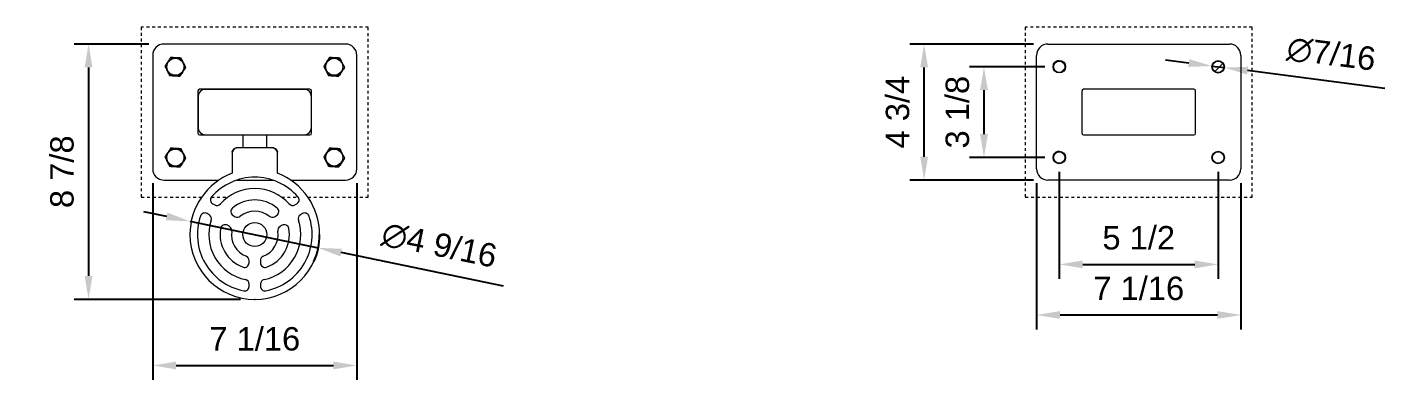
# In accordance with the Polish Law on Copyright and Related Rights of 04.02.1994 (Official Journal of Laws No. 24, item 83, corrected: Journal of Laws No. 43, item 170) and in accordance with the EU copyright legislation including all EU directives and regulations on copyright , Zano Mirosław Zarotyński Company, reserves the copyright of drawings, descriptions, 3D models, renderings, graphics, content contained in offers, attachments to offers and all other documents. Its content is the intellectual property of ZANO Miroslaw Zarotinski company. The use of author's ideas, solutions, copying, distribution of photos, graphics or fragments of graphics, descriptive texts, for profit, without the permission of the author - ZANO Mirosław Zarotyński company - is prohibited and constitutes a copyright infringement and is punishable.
# Model space of a CAD drawing. Header units: inches. Extents: x -3.3 to 82.9, y -0.1 to 62.9.
# Drawn here: x -1.94 to 45.19, y -0.07 to 12.18 of the extents above; entities that cross this region are included whole.
import ezdxf

# ---------------------------------------------------------------- set-up
doc = ezdxf.new("R2010")
doc.units = ezdxf.units.IN
doc.header["$PDSIZE"] = -1
doc.linetypes.add('HIDDEN', pattern=[1.905, 1.27, -0.635])
for name, color, linetype, lineweight in [('ZANO_R', 7, 'Continuous', 0), ('ZANO_R_przerywana', 250, 'HIDDEN', 0), ('ZANO_W', 1, 'Continuous', 0)]:
    doc.layers.add(name, color=color, linetype=linetype, lineweight=lineweight)
doc.styles.get("Standard").update_dxf_attribs({"font": 'arial.ttf'})
doc.dimstyles.new('amerykanie', dxfattribs={"dimtxt": 50, "dimasz": 50, "dimexe": 0.5, "dimexo": 0.5, "dimgap": 1, "dimtad": 1, "dimdec": 0, "dimzin": 0, "dimlunit": 5, "dimtxsty": 'Standard', "dimcen": 0.09, "dimclrd": 1, "dimclre": 1, "dimclrt": 1, "dimazin": 0, "dimtfac": 1, "dimtdec": 0, "dimtmove": 0, "dimatfit": 3, "dimfxl": 1, "dimtzin": 0, "dimarcsym": 1})
pattern_1 = [(45, (23.03197, 3.2276), (-0.442185, 0.442185), [])]

# ---------------------------------------------------------------- blocks, each defined once
blk = doc.blocks.new('*D365')
at = {"layer": 'ZANO_W', "color": 1, "lineweight": -2}
for p, q in [((2.278, 11.592), (-0.312, 11.592)), ((0.188, 10.78), (0.188, 3.537)), ((5.459, 2.725), (-0.312, 2.725))]:
    blk.add_line(p, q, dxfattribs=at)
at = {"layer": 'ZANO_W', "color": 1}
for points in [[(0.323, 10.78), (0.052, 10.78), (0.188, 11.592)], [(0.052, 3.537), (0.323, 3.537), (0.188, 2.725)]]:
    blk.add_solid(points, dxfattribs=at)
at = {"layer": 'ZANO_W', "color": 1, "insert": (-0.732, 7.158), "char_height": 0.8125, "attachment_point": 5, "rotation": 90}
blk.add_mtext('8 7/8', dxfattribs=at)
blk = doc.blocks.new('*D366')
at = {"layer": 'ZANO_W', "color": 1, "lineweight": -2}
for p, q in [((33.392, 10.802), (30.777, 10.802)), ((31.277, 9.99), (31.277, 8.464)), ((33.392, 7.651), (30.777, 7.651))]:
    blk.add_line(p, q, dxfattribs=at)
at = {"layer": 'ZANO_W', "color": 1}
for points in [[(31.413, 9.99), (31.142, 9.99), (31.277, 10.802)], [(31.142, 8.464), (31.413, 8.464), (31.277, 7.651)]]:
    blk.add_solid(points, dxfattribs=at)
at = {"layer": 'ZANO_W', "color": 1, "insert": (30.357, 9.227), "char_height": 0.8125, "attachment_point": 5, "rotation": 90}
blk.add_mtext('3 1/8', dxfattribs=at)
blk = doc.blocks.new('*D367')
at = {"layer": 'ZANO_W', "color": 1, "lineweight": -2}
for p, q in [((32.998, 11.594), (28.699, 11.594)), ((29.199, 7.679), (29.199, 10.781)), ((32.998, 6.867), (28.699, 6.867))]:
    blk.add_line(p, q, dxfattribs=at)
at = {"layer": 'ZANO_W', "color": 1}
for points in [[(29.334, 10.781), (29.064, 10.781), (29.199, 11.594)], [(29.064, 7.679), (29.334, 7.679), (29.199, 6.867)]]:
    blk.add_solid(points, dxfattribs=at)
at = {"layer": 'ZANO_W', "color": 1, "insert": (28.279, 9.23), "char_height": 0.8125, "attachment_point": 5, "rotation": 90}
blk.add_mtext('4 3/4', dxfattribs=at)
blk = doc.blocks.new('*D368')
at = {"layer": 'ZANO_W', "color": 1, "lineweight": -2}
for p, q in [((33.892, 7.151), (33.892, 3.439)), ((39.407, 7.151), (39.407, 3.439)), ((34.705, 3.939), (38.595, 3.939))]:
    blk.add_line(p, q, dxfattribs=at)
at = {"layer": 'ZANO_W', "color": 1}
for points in [[(34.705, 4.074), (34.705, 3.803), (33.892, 3.939)], [(38.595, 3.803), (38.595, 4.074), (39.407, 3.939)]]:
    blk.add_solid(points, dxfattribs=at)
at = {"layer": 'ZANO_W', "color": 1, "insert": (36.65, 4.859), "char_height": 0.8125, "attachment_point": 5}
blk.add_mtext('5 1/2', dxfattribs=at)
blk = doc.blocks.new('*D369')
at = {"layer": 'ZANO_W', "color": 1, "lineweight": -2}
for p, q in [((33.104, 6.76), (33.104, 1.682)), ((40.195, 6.76), (40.195, 1.682)), ((33.917, 2.182), (39.382, 2.182))]:
    blk.add_line(p, q, dxfattribs=at)
at = {"layer": 'ZANO_W', "color": 1}
for points in [[(33.917, 2.318), (33.917, 2.047), (33.104, 2.182)], [(39.382, 2.047), (39.382, 2.318), (40.195, 2.182)]]:
    blk.add_solid(points, dxfattribs=at)
at = {"layer": 'ZANO_W', "color": 1, "insert": (36.65, 3.102), "char_height": 0.8125, "attachment_point": 5}
blk.add_mtext('7 1/16', dxfattribs=at)
blk = doc.blocks.new('*D370')
at = {"layer": 'ZANO_W', "color": 1, "lineweight": -2}
for p, q in [((2.414, 6.76), (2.414, -0.072)), ((9.505, 6.76), (9.505, -0.072)), ((3.227, 0.428), (8.692, 0.428))]:
    blk.add_line(p, q, dxfattribs=at)
at = {"layer": 'ZANO_W', "color": 1}
for points in [[(3.227, 0.563), (3.227, 0.293), (2.414, 0.428)], [(8.692, 0.293), (8.692, 0.563), (9.505, 0.428)]]:
    blk.add_solid(points, dxfattribs=at)
at = {"layer": 'ZANO_W', "color": 1, "insert": (5.959, 1.348), "char_height": 0.8125, "attachment_point": 5}
blk.add_mtext('7 1/16', dxfattribs=at)
blk = doc.blocks.new('*D376')
at = {"layer": 'ZANO_W', "color": 1, "lineweight": -2}
for p, q in [((38.386, 10.934), (37.581, 11.038)), ((39.192, 10.83), (39.622, 10.775)), ((45.195, 10.055), (40.428, 10.671))]:
    blk.add_line(p, q, dxfattribs=at)
at = {"layer": 'ZANO_W', "color": 1}
for points in [[(38.369, 10.8), (38.404, 11.069), (39.192, 10.83)], [(40.445, 10.805), (40.41, 10.536), (39.622, 10.775)]]:
    blk.add_solid(points, dxfattribs=at)
at = {"layer": 'ZANO_W', "color": 1, "insert": (43.334, 11.241), "char_height": 0.8125, "attachment_point": 5, "rotation": 352.6423}
blk.add_mtext('∅7/16', dxfattribs=at)
blk = doc.blocks.new('*D377')
at = {"layer": 'ZANO_W', "color": 1, "lineweight": -2}
for p, q in [((2.903, 5.603), (2.107, 5.768)), ((3.699, 5.438), (8.163, 4.513)), ((14.592, 3.181), (8.959, 4.348))]:
    blk.add_line(p, q, dxfattribs=at)
blk.add_arc((5.931, 4.976), 2.28, 335.701, 0, dxfattribs=at)
at = {"layer": 'ZANO_W', "color": 1}
for points in [[(2.875, 5.471), (2.93, 5.736), (3.699, 5.438)], [(8.986, 4.481), (8.931, 4.216), (8.163, 4.513)]]:
    blk.add_solid(points, dxfattribs=at)
at = {"layer": 'ZANO_W', "color": 1, "insert": (12.363, 4.6), "char_height": 0.8125, "attachment_point": 5, "rotation": 348.2925}
blk.add_mtext('∅4 9/16', dxfattribs=at)

msp = doc.modelspace()

# ---------------------------------------------------------------- hatches: boundary and pattern name
at = {"layer": 'ZANO_R'}
h = msp.add_hatch(dxfattribs=at)
h.set_pattern_fill('ANSI31', color=256, scale=0.196959, style=0)
h.set_pattern_definition(pattern_1)
edge = h.paths.add_edge_path(flags=0)
edge.add_arc((33.89225, 10.80246), 0.19696, 0, 360)
h = msp.add_hatch(dxfattribs=at)
h.set_pattern_fill('ANSI31', color=256, scale=0.196959, style=0)
h.set_pattern_definition(pattern_1)
edge = h.paths.add_edge_path(flags=0)
edge.add_arc((39.40709, 10.80246), 0.19696, 0, 360)

# ---------------------------------------------------------------- linework, layer by layer
for p, q in [((9.11069, 11.59358), (2.80802, 11.59358)), ((33.49834, 11.59358), (39.80101, 11.59358)), ((2.4141, 11.19966), (2.4141, 7.26049)), ((9.50461, 7.26049), (9.50461, 11.19966)), ((33.10442, 7.26049), (33.10442, 11.19966)), ((40.19493, 11.19966), (40.19493, 7.26049)), ((3.98583, 9.96276), (3.98583, 8.49739)), ((7.87379, 10.02185), (4.04492, 10.02185)), ((7.67683, 10.01791), (4.24188, 10.01791)), ((7.93288, 8.49739), (7.93288, 9.96276)), ((34.67615, 9.96276), (34.67615, 8.49739)), ((38.56411, 10.02185), (34.73524, 10.02185)), ((38.6232, 8.49739), (38.6232, 9.96276)), ((3.98977, 9.7658), (3.98977, 8.69435)), ((7.92894, 8.69435), (7.92894, 9.7658)), ((4.04492, 8.4383), (7.87379, 8.4383)), ((4.24188, 8.44224), (7.67683, 8.44224)), ((5.54006, 8.4383), (5.54006, 7.99066)), ((6.37865, 7.99066), (6.37865, 8.4383)), ((34.73524, 8.4383), (38.56411, 8.4383)), ((5.17152, 7.83309), (5.17152, 7.10435)), ((6.58962, 7.99066), (5.32909, 7.99066)), ((6.74719, 7.10435), (6.74719, 7.83309)), ((2.80802, 6.86657), (4.71424, 6.86657)), ((5.3349, 6.86657), (6.58381, 6.86657)), ((7.20447, 6.86657), (9.11069, 6.86657)), ((39.80101, 6.86657), (33.49834, 6.86657)), ((4.37242, 5.66456), (4.30282, 5.70474)), ((4.49978, 6.04588), (4.56938, 6.0057)), ((7.34933, 6.0057), (7.41893, 6.04588)), ((7.61589, 5.70474), (7.54629, 5.66456)), ((5.08168, 5.25507), (5.00877, 5.29716)), ((5.20573, 5.6383), (5.27864, 5.59621)), ((6.64007, 5.59621), (6.71298, 5.6383)), ((6.90994, 5.29716), (6.83703, 5.25507)), ((5.7624, 3.99184), (5.7624, 4.07603)), ((6.15631, 4.07603), (6.15631, 3.99184)), ((4.9558, 2.96059), (4.9558, 2.95944)), ((5.7624, 3.17668), (5.7624, 3.25705)), ((6.15631, 3.25705), (6.15631, 3.17668))]:
    msp.add_line(p, q, dxfattribs=at)
for centre, radius in [((3.20193, 10.80246), 0.29544), ((8.71678, 10.80246), 0.29544), ((33.89225, 10.80574), 0.21665), ((33.89225, 10.80246), 0.19696), ((39.40709, 10.80246), 0.21665), ((39.40709, 10.80246), 0.19696), ((3.20193, 7.65112), 0.29544), ((8.71678, 7.65112), 0.29544), ((33.89225, 7.65441), 0.21665), ((33.89225, 7.65112), 0.19696), ((39.40709, 7.65112), 0.21665), ((39.40709, 7.65112), 0.19696), ((5.95936, 4.97577), 0.41558)]:
    msp.add_circle(centre, radius, dxfattribs=at)
for centre, radius, start, end in [((2.80802, 11.19966), 0.39392, 90, 180), ((9.11069, 11.19966), 0.39392, 0, 90), ((33.49834, 11.19966), 0.39392, 90, 180), ((39.80101, 11.19966), 0.39392, 0, 90), ((3.20193, 10.80246), 0.31513, 146.84238, 206.84238), ((3.20193, 10.80246), 0.31513, 86.84238, 146.84238), ((3.20193, 10.80246), 0.31513, 26.84238, 86.84238), ((3.20193, 10.80246), 0.31513, 326.84238, 26.84238), ((8.71678, 10.80246), 0.31513, 146.84238, 206.84238), ((8.71678, 10.80246), 0.31513, 86.84238, 146.84238), ((8.71678, 10.80246), 0.31513, 26.84238, 86.84238), ((8.71678, 10.80246), 0.31513, 326.84238, 26.84238), ((33.89225, 10.80246), 0.21665, 90, 155.842768), ((3.20193, 10.80246), 0.31513, 206.84238, 266.84238), ((3.20193, 10.80246), 0.31513, 266.84238, 326.84238), ((8.71678, 10.80246), 0.31513, 206.84238, 266.84238), ((8.71678, 10.80246), 0.31513, 266.84238, 326.84238), ((4.04492, 9.96276), 0.05909, 90, 180), ((4.24188, 9.7658), 0.25211, 90, 180), ((7.67683, 9.7658), 0.25211, 0, 90), ((7.87379, 9.96276), 0.05909, 0, 90), ((34.73524, 9.96276), 0.05909, 90, 180), ((38.56411, 9.96276), 0.05909, 0, 90), ((4.04492, 8.49739), 0.05909, 180, 270), ((4.24188, 8.69435), 0.25211, 180, 270), ((7.67683, 8.69435), 0.25211, 270, 0), ((7.87379, 8.49739), 0.05909, 270, 0), ((34.73524, 8.49739), 0.05909, 180, 270), ((38.56411, 8.49739), 0.05909, 270, 0), ((3.20193, 7.65112), 0.31513, 146.84238, 206.84238), ((3.20193, 7.65112), 0.31513, 86.84238, 146.84238), ((3.20193, 7.65112), 0.31513, 26.84238, 86.84238), ((3.20193, 7.65112), 0.31513, 326.84238, 26.84238), ((8.71678, 7.65112), 0.31513, 146.84238, 206.84238), ((8.71678, 7.65112), 0.31513, 86.84238, 146.84238), ((8.71678, 7.65112), 0.31513, 26.84238, 86.84238), ((8.71678, 7.65112), 0.31513, 326.84238, 26.84238), ((33.89225, 7.65112), 0.21665, 90, 155.842768), ((2.80802, 7.26049), 0.39392, 180, 270), ((3.20193, 7.65112), 0.31513, 206.84238, 266.84238), ((3.20193, 7.65112), 0.31513, 266.84238, 326.84238), ((5.98787, 4.97577), 2.27975, 110.982772, 180), ((5.93084, 4.97577), 2.27975, 0, 69.017228), ((8.71678, 7.65112), 0.31513, 206.84238, 266.84238), ((8.71678, 7.65112), 0.31513, 266.84238, 326.84238), ((9.11069, 7.26049), 0.39392, 270, 0), ((33.49834, 7.26049), 0.39392, 180, 270), ((39.80101, 7.26049), 0.39392, 270, 0), ((5.95936, 4.97577), 1.99125, 41.147796, 138.852204), ((4.57856, 6.18234), 0.15757, 138.852204, 240), ((5.95936, 4.97577), 1.59733, 41.65512, 138.34488), ((5.95936, 4.97577), 1.20342, 49.814928, 130.185072), ((7.34015, 6.18234), 0.15757, 300, 41.147796), ((4.22404, 5.56828), 0.15757, 60, 161.147796), ((4.29364, 5.5281), 0.15757, 341.65512, 60), ((4.64817, 6.14216), 0.15757, 240, 318.34488), ((5.28451, 5.77476), 0.15757, 130.185072, 240), ((5.95936, 4.97577), 0.8095, 51.506007, 128.493993), ((6.6342, 5.77476), 0.15757, 300, 49.814928), ((7.27055, 6.14216), 0.15757, 221.65512, 300), ((7.62507, 5.5281), 0.15757, 120, 198.34488), ((7.69467, 5.56828), 0.15757, 18.852204, 120), ((5.95936, 4.97577), 1.99125, 161.147796, 258.852204), ((5.95936, 4.97577), 1.59733, 161.65512, 258.34488), ((5.95936, 4.97577), 1.20342, 169.814928, 250.185072), ((4.92999, 5.1607), 0.15757, 60, 169.814928), ((5.0029, 5.11861), 0.15757, 351.506007, 60), ((5.35742, 5.73267), 0.15757, 240, 308.493993), ((5.95936, 4.97577), 1.59733, 281.65512, 18.34488), ((5.95936, 4.97577), 1.99125, 281.147796, 18.852204), ((5.95936, 4.97577), 1.20342, 289.814928, 10.185072), ((6.56129, 5.73267), 0.15757, 231.506007, 300), ((6.91581, 5.11861), 0.15757, 120, 188.493993), ((6.98872, 5.1607), 0.15757, 10.185072, 120), ((5.95936, 4.97577), 2.25124, 180, 0), ((5.95936, 4.97577), 0.8095, 171.506007, 248.493993), ((5.95936, 4.97577), 0.8095, 291.506007, 8.493993), ((5.60483, 3.99184), 0.15757, 250.185072, 0), ((5.60483, 4.07603), 0.15757, 0, 68.493993), ((6.31388, 4.07603), 0.15757, 111.506007, 180), ((6.31388, 3.99184), 0.15757, 180, 289.814928), ((5.60483, 3.25705), 0.15757, 0, 78.34488), ((6.31388, 3.25705), 0.15757, 101.65512, 180), ((5.60483, 3.17668), 0.15757, 258.852204, 0), ((6.31388, 3.17668), 0.15757, 180, 281.147796)]:
    msp.add_arc(centre, radius, start, end, dxfattribs=at)
for points, knots in [([(2.93811, 10.97482), (2.91248, 10.93558), (2.87878, 10.884), (2.84636, 10.83437), (2.8386, 10.8225)], [0, 0, 0, 0, 0.76080086, 1, 1, 1, 1]), ([(3.03763, 11.12713), (3.01316, 11.08968), (2.98035, 11.03946), (2.94667, 10.98791), (2.93811, 10.97482)], [0, 0, 0, 0, 0.74592064, 1, 1, 1, 1]), ([(3.21929, 11.11711), (3.21499, 11.11735), (3.18238, 11.11915), (3.12089, 11.12254), (3.06555, 11.12559), (3.03763, 11.12713)], [0, 0, 0, 0, 0.07008577, 0.53078223, 1, 1, 1, 1]), ([(3.40096, 11.10709), (3.37146, 11.10872), (3.31191, 11.112), (3.25035, 11.1154), (3.21929, 11.11711)], [0, 0, 0, 0, 0.49545796, 1, 1, 1, 1]), ([(3.48311, 10.94475), (3.48117, 10.9486), (3.46642, 10.97774), (3.43861, 11.03268), (3.41359, 11.08213), (3.40096, 11.10709)], [0, 0, 0, 0, 0.07008577, 0.53078223, 1, 1, 1, 1]), ([(3.56527, 10.78241), (3.55192, 10.80878), (3.525, 10.86199), (3.49716, 10.917), (3.48311, 10.94475)], [0, 0, 0, 0, 0.49545796, 1, 1, 1, 1]), ([(8.45295, 10.97482), (8.42732, 10.93558), (8.39362, 10.884), (8.3612, 10.83437), (8.35344, 10.8225)], [0, 0, 0, 0, 0.76080086, 1, 1, 1, 1]), ([(8.55247, 11.12713), (8.528, 11.08968), (8.49519, 11.03946), (8.46151, 10.98791), (8.45295, 10.97482)], [0, 0, 0, 0, 0.74592064, 1, 1, 1, 1]), ([(8.73413, 11.11711), (8.72983, 11.11735), (8.69722, 11.11915), (8.63574, 11.12254), (8.58039, 11.12559), (8.55247, 11.12713)], [0, 0, 0, 0, 0.07008577, 0.53078223, 1, 1, 1, 1]), ([(8.9158, 11.10709), (8.8863, 11.10872), (8.82675, 11.112), (8.76519, 11.1154), (8.73413, 11.11711)], [0, 0, 0, 0, 0.49545796, 1, 1, 1, 1]), ([(8.99795, 10.94475), (8.99601, 10.9486), (8.98126, 10.97774), (8.95346, 11.03268), (8.92843, 11.08213), (8.9158, 11.10709)], [0, 0, 0, 0, 0.07008577, 0.53078223, 1, 1, 1, 1]), ([(9.08011, 10.78241), (9.06677, 10.80878), (9.03984, 10.86199), (9.012, 10.917), (8.99795, 10.94475)], [0, 0, 0, 0, 0.49545796, 1, 1, 1, 1]), ([(2.8386, 10.8225), (2.85194, 10.79613), (2.87887, 10.74292), (2.90671, 10.68791), (2.92076, 10.66016)], [0, 0, 0, 0, 0.49545796, 1, 1, 1, 1]), ([(2.92076, 10.66016), (2.9227, 10.65631), (2.93745, 10.62717), (2.96525, 10.57223), (2.99028, 10.52278), (3.00291, 10.49782)], [0, 0, 0, 0, 0.07008577, 0.53078223, 1, 1, 1, 1]), ([(3.00291, 10.49782), (3.03241, 10.49619), (3.09196, 10.49291), (3.15352, 10.48951), (3.18458, 10.4878)], [0, 0, 0, 0, 0.49545796, 1, 1, 1, 1]), ([(3.18458, 10.4878), (3.18888, 10.48756), (3.22149, 10.48576), (3.28297, 10.48237), (3.33832, 10.47932), (3.36624, 10.47778)], [0, 0, 0, 0, 0.07008577, 0.53078223, 1, 1, 1, 1]), ([(3.46575, 10.63009), (3.44012, 10.59085), (3.40642, 10.53928), (3.374, 10.48965), (3.36624, 10.47778)], [0, 0, 0, 0, 0.76080086, 1, 1, 1, 1]), ([(3.56527, 10.78241), (3.5408, 10.74496), (3.50799, 10.69474), (3.47431, 10.64319), (3.46575, 10.63009)], [0, 0, 0, 0, 0.74592064, 1, 1, 1, 1]), ([(8.35344, 10.8225), (8.36678, 10.79613), (8.39371, 10.74292), (8.42155, 10.68791), (8.4356, 10.66016)], [0, 0, 0, 0, 0.49545796, 1, 1, 1, 1]), ([(8.4356, 10.66016), (8.43754, 10.65631), (8.45229, 10.62717), (8.48009, 10.57223), (8.50512, 10.52278), (8.51775, 10.49782)], [0, 0, 0, 0, 0.07008577, 0.53078223, 1, 1, 1, 1]), ([(8.51775, 10.49782), (8.54725, 10.49619), (8.6068, 10.49291), (8.66836, 10.48951), (8.69942, 10.4878)], [0, 0, 0, 0, 0.49545796, 1, 1, 1, 1]), ([(8.69942, 10.4878), (8.70372, 10.48756), (8.73633, 10.48576), (8.79782, 10.48237), (8.85316, 10.47932), (8.88108, 10.47778)], [0, 0, 0, 0, 0.07008577, 0.53078223, 1, 1, 1, 1]), ([(8.9806, 10.63009), (8.95496, 10.59085), (8.92126, 10.53928), (8.88884, 10.48965), (8.88108, 10.47778)], [0, 0, 0, 0, 0.760800859, 1, 1, 1, 1]), ([(9.08011, 10.78241), (9.05564, 10.74496), (9.02283, 10.69474), (8.98915, 10.64319), (8.9806, 10.63009)], [0, 0, 0, 0, 0.74592064, 1, 1, 1, 1]), ([(2.93811, 7.82348), (2.91248, 7.78424), (2.87878, 7.73266), (2.84636, 7.68303), (2.8386, 7.67116)], [0, 0, 0, 0, 0.76080086, 1, 1, 1, 1]), ([(2.8386, 7.67116), (2.85194, 7.6448), (2.87887, 7.59158), (2.90671, 7.53658), (2.92076, 7.50882)], [0, 0, 0, 0, 0.49545796, 1, 1, 1, 1]), ([(3.03763, 7.97579), (3.01316, 7.93834), (2.98035, 7.88813), (2.94667, 7.83658), (2.93811, 7.82348)], [0, 0, 0, 0, 0.74592064, 1, 1, 1, 1]), ([(3.21929, 7.96577), (3.21499, 7.96601), (3.18238, 7.96781), (3.12089, 7.9712), (3.06555, 7.97425), (3.03763, 7.97579)], [0, 0, 0, 0, 0.07008577, 0.53078223, 1, 1, 1, 1]), ([(3.40096, 7.95575), (3.37146, 7.95738), (3.31191, 7.96066), (3.25035, 7.96406), (3.21929, 7.96577)], [0, 0, 0, 0, 0.49545796, 1, 1, 1, 1]), ([(3.48311, 7.79341), (3.48117, 7.79726), (3.46642, 7.8264), (3.43861, 7.88134), (3.41359, 7.9308), (3.40096, 7.95575)], [0, 0, 0, 0, 0.07008577, 0.53078223, 1, 1, 1, 1]), ([(3.56527, 7.63107), (3.5408, 7.59362), (3.50799, 7.5434), (3.47431, 7.49185), (3.46575, 7.47876)], [0, 0, 0, 0, 0.74592064, 1, 1, 1, 1]), ([(3.56527, 7.63107), (3.55192, 7.65744), (3.525, 7.71065), (3.49716, 7.76566), (3.48311, 7.79341)], [0, 0, 0, 0, 0.49545796, 1, 1, 1, 1]), ([(5.17152, 7.83309), (5.17342, 7.8516), (5.17723, 7.88862), (5.20682, 7.93739), (5.25003, 7.97309), (5.2938, 7.98894), (5.32066, 7.99025), (5.32909, 7.99066)], [0, 0, 0, 0, 0.2243241, 0.44868379, 0.67304363, 0.89740325, 1, 1, 1, 1]), ([(6.58962, 7.99066), (6.60813, 7.98876), (6.64515, 7.98495), (6.69392, 7.95536), (6.72962, 7.91216), (6.74547, 7.86839), (6.74678, 7.84152), (6.74719, 7.83309)], [0, 0, 0, 0, 0.224324763, 0.448684448, 0.67304429, 0.89740392, 1, 1, 1, 1]), ([(8.45295, 7.82348), (8.42732, 7.78424), (8.39362, 7.73266), (8.3612, 7.68303), (8.35344, 7.67116)], [0, 0, 0, 0, 0.76080086, 1, 1, 1, 1]), ([(8.35344, 7.67116), (8.36678, 7.6448), (8.39371, 7.59158), (8.42155, 7.53658), (8.4356, 7.50882)], [0, 0, 0, 0, 0.49545796, 1, 1, 1, 1]), ([(8.55247, 7.97579), (8.528, 7.93834), (8.49519, 7.88813), (8.46151, 7.83658), (8.45295, 7.82348)], [0, 0, 0, 0, 0.74592064, 1, 1, 1, 1]), ([(8.73413, 7.96577), (8.72983, 7.96601), (8.69722, 7.96781), (8.63574, 7.9712), (8.58039, 7.97425), (8.55247, 7.97579)], [0, 0, 0, 0, 0.07008577, 0.53078223, 1, 1, 1, 1]), ([(8.9158, 7.95575), (8.8863, 7.95738), (8.82675, 7.96066), (8.76519, 7.96406), (8.73413, 7.96577)], [0, 0, 0, 0, 0.49545796, 1, 1, 1, 1]), ([(8.99795, 7.79341), (8.99601, 7.79726), (8.98126, 7.8264), (8.95346, 7.88134), (8.92843, 7.9308), (8.9158, 7.95575)], [0, 0, 0, 0, 0.07008577, 0.53078223, 1, 1, 1, 1]), ([(9.08011, 7.63107), (9.05564, 7.59362), (9.02283, 7.5434), (8.98915, 7.49185), (8.9806, 7.47876)], [0, 0, 0, 0, 0.74592064, 1, 1, 1, 1]), ([(9.08011, 7.63107), (9.06677, 7.65744), (9.03984, 7.71065), (9.012, 7.76566), (8.99795, 7.79341)], [0, 0, 0, 0, 0.49545796, 1, 1, 1, 1]), ([(2.92076, 7.50882), (2.9227, 7.50497), (2.93745, 7.47583), (2.96525, 7.42089), (2.99028, 7.37144), (3.00291, 7.34648)], [0, 0, 0, 0, 0.07008577, 0.53078223, 1, 1, 1, 1]), ([(3.00291, 7.34648), (3.03241, 7.34486), (3.09196, 7.34157), (3.15352, 7.33818), (3.18458, 7.33646)], [0, 0, 0, 0, 0.49545796, 1, 1, 1, 1]), ([(3.18458, 7.33646), (3.18888, 7.33622), (3.22149, 7.33443), (3.28297, 7.33103), (3.33832, 7.32798), (3.36624, 7.32644)], [0, 0, 0, 0, 0.07008577, 0.53078223, 1, 1, 1, 1]), ([(3.46575, 7.47876), (3.44012, 7.43952), (3.40642, 7.38794), (3.374, 7.33831), (3.36624, 7.32644)], [0, 0, 0, 0, 0.76080086, 1, 1, 1, 1]), ([(8.4356, 7.50882), (8.43754, 7.50497), (8.45229, 7.47583), (8.48009, 7.42089), (8.50512, 7.37144), (8.51775, 7.34648)], [0, 0, 0, 0, 0.07008577, 0.53078223, 1, 1, 1, 1]), ([(8.51775, 7.34648), (8.54725, 7.34486), (8.6068, 7.34157), (8.66836, 7.33818), (8.69942, 7.33646)], [0, 0, 0, 0, 0.49545796, 1, 1, 1, 1]), ([(8.69942, 7.33646), (8.70372, 7.33622), (8.73633, 7.33443), (8.79782, 7.33103), (8.85316, 7.32798), (8.88108, 7.32644)], [0, 0, 0, 0, 0.07008577, 0.53078223, 1, 1, 1, 1]), ([(8.9806, 7.47876), (8.95496, 7.43952), (8.92126, 7.38794), (8.88884, 7.33831), (8.88108, 7.32644)], [0, 0, 0, 0, 0.760800859, 1, 1, 1, 1])]:
    msp.add_open_spline(points, degree=3, knots=knots, dxfattribs=at)
for points in [[(5.32909, 7.99066), (5.31596, 7.98829), (5.2897, 7.98356), (5.2503, 7.94712), (5.21091, 7.89504), (5.18465, 7.85374), (5.17152, 7.83309)], [(6.74719, 7.83309), (6.73406, 7.85374), (6.7078, 7.89504), (6.66841, 7.94712), (6.62901, 7.98356), (6.60275, 7.98829), (6.58962, 7.99066)]]:
    msp.add_open_spline(points, degree=3, dxfattribs=at)
msp.add_point((5.95936, 2.72453), dxfattribs=at)
at = {"layer": 'ZANO_R_przerywana', "ltscale": 0.05}
for p, q in [((2.02018, 12.18117), (2.02018, 6.27241)), ((9.89853, 12.18117), (2.02018, 12.18117)), ((9.89853, 6.27241), (9.89853, 12.18117)), ((32.7105, 12.18117), (32.7105, 6.27241)), ((40.58885, 12.18117), (32.7105, 12.18117)), ((40.58885, 6.27241), (40.58885, 12.18117)), ((2.02018, 6.27241), (4.11277, 6.27241)), ((4.44928, 6.27241), (5.02651, 6.27241)), ((6.8922, 6.27241), (7.46943, 6.27241)), ((7.80594, 6.27241), (9.89853, 6.27241)), ((32.7105, 6.27241), (40.58885, 6.27241))]:
    msp.add_line(p, q, dxfattribs=at)

# ---------------------------------------------------------------- dimensions: what is measured, and where the dimension line sits
at = {"layer": 'ZANO_W'}
for p1, p2, picture, middle in [((39.19222, 10.8302), (39.62196, 10.77471), '*D376', (43.33418, 11.24071)), ((3.69851, 5.43837), (8.16316, 4.51317), '*D377', (12.3635, 4.60024))]:
    dim = msp.add_diameter_dim_2p(p1=p1, p2=p2, dimstyle='amerykanie', override={"dimtxt": 0.8125, "dimasz": 0.8125, "dimgap": 0.5, "dimdec": 4, "dimaunit": 1, "dimadec": 1, "dimtdec": 4, "dimtmove": 1, "dimfrac": 2}, dxfattribs=at)
    dim.commit()
    dim.dimension.update_dxf_attribs({"geometry": picture, "text_midpoint": middle})
for base, p1, p2, picture, middle in [((0.18789, 2.72453), (2.77771, 11.59241), (5.95936, 2.72453), '*D365', (-0.73221, 7.15847)), ((29.19908, 11.59358), (33.49834, 6.86657), (33.49834, 11.59358), '*D367', (28.2787, 9.23007))]:
    dim = msp.add_linear_dim(base=base, p1=p1, p2=p2, angle=90, dimstyle='amerykanie', override={"dimtxt": 0.8125, "dimasz": 0.8125, "dimgap": 0.5, "dimdec": 4, "dimaunit": 1, "dimadec": 1, "dimtdec": 4, "dimtmove": 1, "dimfrac": 2}, dxfattribs=at)
    dim.commit()
    dim.dimension.update_dxf_attribs({"geometry": picture, "text_midpoint": middle})
dim = msp.add_linear_dim(base=(31.27719, 7.65112), p1=(33.89225, 10.80246), p2=(33.89225, 7.65112), angle=90, dimstyle='amerykanie', override={"dimtxt": 0.8125, "dimasz": 0.8125, "dimgap": 0.5, "dimdec": 4, "dimaunit": 1, "dimadec": 1, "dimtdec": 4, "dimtmove": 1, "dimfrac": 2}, dxfattribs=at)
dim.commit()
dim.dimension.update_dxf_attribs({"geometry": '*D366', "text_midpoint": (31.27719, 9.22679), "dimtype": 160})
for base, p1, p2, picture, middle in [((39.40709, 3.93863), (33.89225, 7.65112), (39.40709, 7.65112), '*D368', (36.64967, 4.85874)), ((9.50461, 0.42805), (2.4141, 7.26049), (9.50461, 7.26049), '*D370', (5.95936, 1.34815)), ((40.19493, 2.18236), (33.10442, 7.26049), (40.19493, 7.26049), '*D369', (36.64967, 3.10247))]:
    dim = msp.add_linear_dim(base=base, p1=p1, p2=p2, dimstyle='amerykanie', override={"dimtxt": 0.8125, "dimasz": 0.8125, "dimgap": 0.5, "dimdec": 4, "dimaunit": 1, "dimadec": 1, "dimtdec": 4, "dimtmove": 1, "dimfrac": 2}, dxfattribs=at)
    dim.commit()
    dim.dimension.update_dxf_attribs({"geometry": picture, "text_midpoint": middle})

doc.saveas('drawing.dxf')
